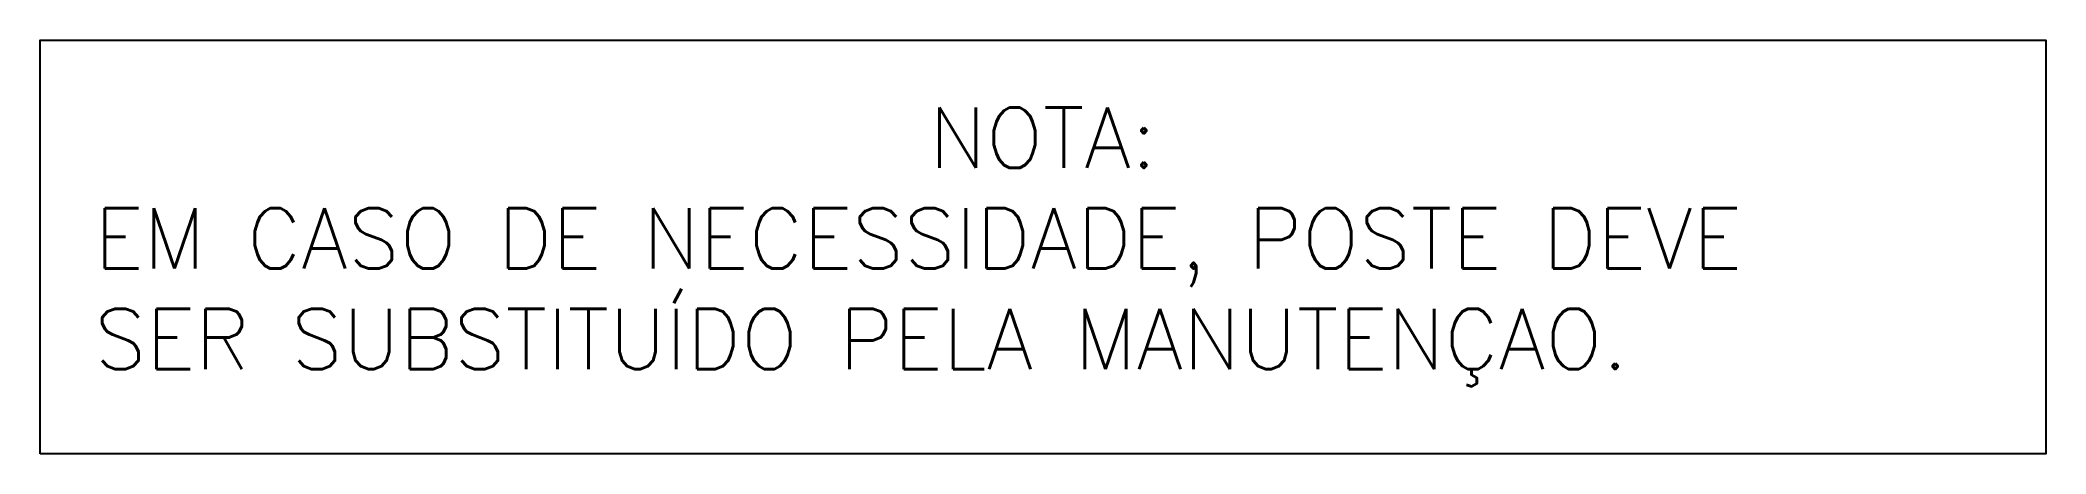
# Model space of a CAD drawing. Header units: millimetres. Extents: x -23.9 to 23.9, y -9.9 to 0.
import ezdxf

# ---------------------------------------------------------------- set-up
doc = ezdxf.new("R2010")
doc.units = ezdxf.units.MM
doc.layers.add('DESENHO', color=2, linetype='Continuous')
doc.styles.add('ROMANS', font='ROMANS.shx', dxfattribs={"height": 1.8})

msp = doc.modelspace()

# ---------------------------------------------------------------- linework, layer by layer
msp.add_lwpolyline([(-23.931, -9.874), (-23.931, 0), (23.931, 0), (23.931, -9.874)], close=True)

# ---------------------------------------------------------------- texts
at = {"layer": 'DESENHO', "linetype": 'Continuous', "ltscale": 0.3, "insert": (0, -4.937), "char_height": 1.44, "attachment_point": 5, "style": 'ROMANS'}
msp.add_mtext_dynamic_manual_height_columns('NOTA: \\P\\pxqj;EM CASO DE NECESSIDADE, POSTE DEVE\\PSER SUBSTITUÍDO PELA MANUTENÇAO.', width=45.27154, gutter_width=9, heights=[0], dxfattribs=at)

doc.saveas('drawing.dxf')
